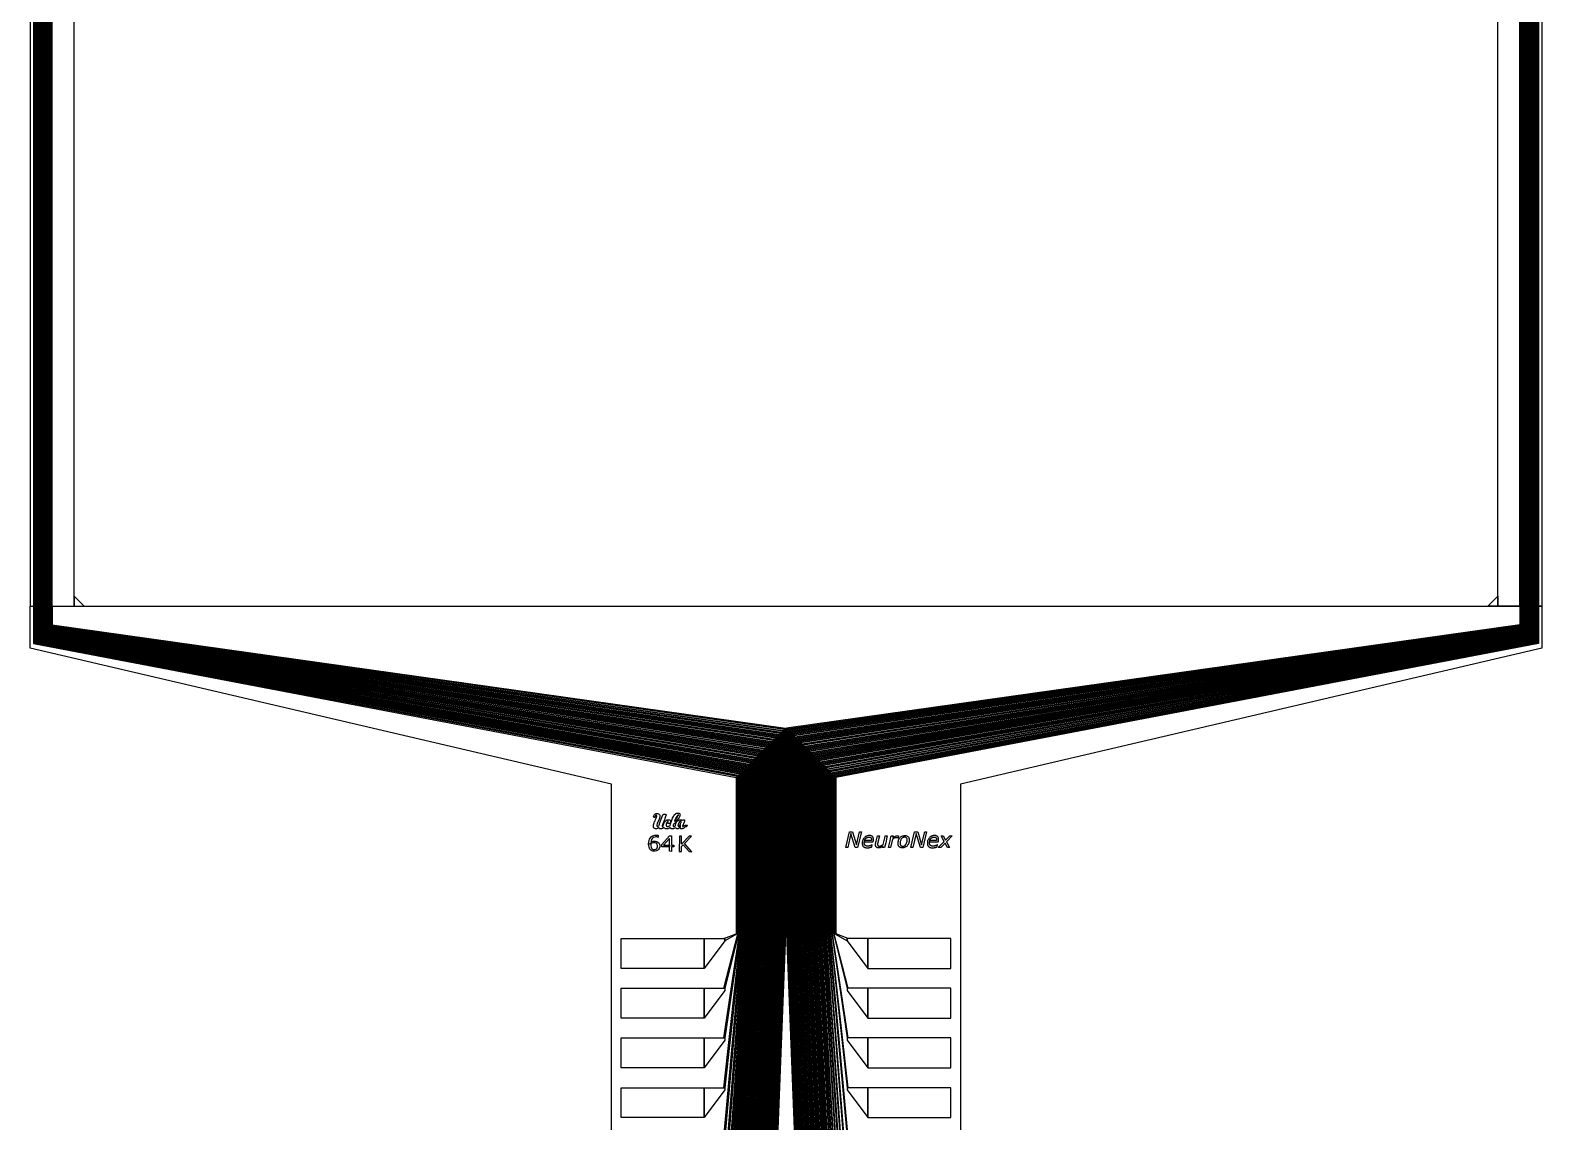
# Model space of a CAD drawing. Header units: inches. Extents: x 115980 to 170179, y 57000 to 74333.
# Drawn here: x 128946 to 132036, y 59856 to 62088 of the extents above; entities that cross this region are included whole.
import ezdxf

# ---------------------------------------------------------------- set-up
doc = ezdxf.new("R2010")
doc.units = ezdxf.units.IN
doc.header["$MEASUREMENT"] = 0
for name, color, linetype in [('metal', 221, 'Continuous'), ('nitride window', 40, 'Continuous'), ('profile', 140, 'Continuous')]:
    doc.layers.add(name, color=color, linetype=linetype)

msp = doc.modelspace()

# ---------------------------------------------------------------- linework, layer by layer
at = {"layer": 'metal'}
for points in [[(128953.7, 64550.5), (128953.1, 64550.5), (128953.1, 60910.7), (128953.7, 60910.7)], [(128954.9, 64550.5), (128954.3, 64550.5), (128954.3, 60910.7), (128954.9, 60910.7)], [(128956.1, 64550.5), (128955.5, 64550.5), (128955.5, 60910.7), (128956.1, 60910.7)], [(128957.3, 64550.5), (128956.7, 64550.5), (128956.7, 60910.7), (128957.3, 60910.7)], [(128958.5, 64550.5), (128957.9, 64550.5), (128957.9, 60910.7), (128958.5, 60910.7)], [(128959.7, 64550.5), (128959.1, 64550.5), (128959.1, 60910.7), (128959.7, 60910.7)], [(128960.9, 64550.5), (128960.3, 64550.5), (128960.3, 60910.7), (128960.9, 60910.7)], [(128962.1, 64550.5), (128961.5, 64550.5), (128961.5, 60910.7), (128962.1, 60910.7)], [(128963.3, 64550.5), (128962.7, 64550.5), (128962.7, 60910.7), (128963.3, 60910.7)], [(128964.5, 64550.5), (128963.9, 64550.5), (128963.9, 60910.7), (128964.5, 60910.7)], [(128965.7, 64550.5), (128965.1, 64550.5), (128965.1, 60910.7), (128965.7, 60910.7)], [(128966.9, 64550.5), (128966.3, 64550.5), (128966.3, 60910.7), (128966.9, 60910.7)], [(128968.1, 64550.5), (128967.5, 64550.5), (128967.5, 60910.7), (128968.1, 60910.7)], [(128969.3, 64550.5), (128968.7, 64550.5), (128968.7, 60910.7), (128969.3, 60910.7)], [(128970.5, 64550.5), (128969.9, 64550.5), (128969.9, 60910.7), (128970.5, 60910.7)], [(128971.7, 64550.5), (128971.1, 64550.5), (128971.1, 60910.7), (128971.7, 60910.7)], [(128972.9, 64550.5), (128972.3, 64550.5), (128972.3, 60910.7), (128972.9, 60910.7)], [(128974.1, 64550.5), (128973.5, 64550.5), (128973.5, 60910.7), (128974.1, 60910.7)], [(128975.3, 64550.5), (128974.7, 64550.5), (128974.7, 60910.7), (128975.3, 60910.7)], [(128976.5, 64550.5), (128975.9, 64550.5), (128975.9, 60910.7), (128976.5, 60910.7)], [(128977.7, 64550.5), (128977.1, 64550.5), (128977.1, 60910.7), (128977.7, 60910.7)], [(128978.9, 64550.5), (128978.3, 64550.5), (128978.3, 60910.7), (128978.9, 60910.7)], [(128980.1, 64550.5), (128979.5, 64550.5), (128979.5, 60910.7), (128980.1, 60910.7)], [(128981.3, 64550.5), (128980.7, 64550.5), (128980.7, 60910.7), (128981.3, 60910.7)], [(128982.5, 64550.5), (128981.9, 64550.5), (128981.9, 60910.7), (128982.5, 60910.7)], [(128983.7, 64550.5), (128983.1, 64550.5), (128983.1, 60910.7), (128983.7, 60910.7)], [(128984.9, 64550.5), (128984.3, 64550.5), (128984.3, 60910.7), (128984.9, 60910.7)], [(128986.1, 64550.5), (128985.5, 64550.5), (128985.5, 60910.7), (128986.1, 60910.7)], [(128987.3, 64550.5), (128986.7, 64550.5), (128986.7, 60910.7), (128987.3, 60910.7)], [(128988.5, 64550.5), (128987.9, 64550.5), (128987.9, 60910.7), (128988.5, 60910.7)], [(128989.7, 64550.5), (128989.1, 64550.5), (128989.1, 60910.7), (128989.7, 60910.7)], [(128990.9, 64550.5), (128990.3, 64550.5), (128990.3, 60910.7), (128990.9, 60910.7)], [(131991.5, 64550.5), (131992.1, 64550.5), (131992.1, 60910.7), (131991.5, 60910.7)], [(131992.7, 64550.5), (131993.3, 64550.5), (131993.3, 60910.7), (131992.7, 60910.7)], [(131993.9, 64550.5), (131994.5, 64550.5), (131994.5, 60910.7), (131993.9, 60910.7)], [(131995.1, 64550.5), (131995.7, 64550.5), (131995.7, 60910.7), (131995.1, 60910.7)], [(131996.3, 64550.5), (131996.9, 64550.5), (131996.9, 60910.7), (131996.3, 60910.7)], [(131997.5, 64550.5), (131998.1, 64550.5), (131998.1, 60910.7), (131997.5, 60910.7)], [(131998.7, 64550.5), (131999.3, 64550.5), (131999.3, 60910.7), (131998.7, 60910.7)], [(131999.9, 64550.5), (132000.5, 64550.5), (132000.5, 60910.7), (131999.9, 60910.7)], [(132001.1, 64550.5), (132001.7, 64550.5), (132001.7, 60910.7), (132001.1, 60910.7)], [(132002.3, 64550.5), (132002.9, 64550.5), (132002.9, 60910.7), (132002.3, 60910.7)], [(132003.5, 64550.5), (132004.1, 64550.5), (132004.1, 60910.7), (132003.5, 60910.7)], [(132004.7, 64550.5), (132005.3, 64550.5), (132005.3, 60910.7), (132004.7, 60910.7)], [(132005.9, 64550.5), (132006.5, 64550.5), (132006.5, 60910.7), (132005.9, 60910.7)], [(132007.1, 64550.5), (132007.7, 64550.5), (132007.7, 60910.7), (132007.1, 60910.7)], [(132008.3, 64550.5), (132008.9, 64550.5), (132008.9, 60910.7), (132008.3, 60910.7)], [(132009.5, 64550.5), (132010.1, 64550.5), (132010.1, 60910.7), (132009.5, 60910.7)], [(132010.7, 64550.5), (132011.3, 64550.5), (132011.3, 60910.7), (132010.7, 60910.7)], [(132011.9, 64550.5), (132012.5, 64550.5), (132012.5, 60910.7), (132011.9, 60910.7)], [(132013.1, 64550.5), (132013.7, 64550.5), (132013.7, 60910.7), (132013.1, 60910.7)], [(132014.3, 64550.5), (132014.9, 64550.5), (132014.9, 60910.7), (132014.3, 60910.7)], [(132015.5, 64550.5), (132016.1, 64550.5), (132016.1, 60910.7), (132015.5, 60910.7)], [(132016.7, 64550.5), (132017.3, 64550.5), (132017.3, 60910.7), (132016.7, 60910.7)], [(132017.9, 64550.5), (132018.5, 64550.5), (132018.5, 60910.7), (132017.9, 60910.7)], [(132019.1, 64550.5), (132019.7, 64550.5), (132019.7, 60910.7), (132019.1, 60910.7)], [(132020.3, 64550.5), (132020.9, 64550.5), (132020.9, 60910.7), (132020.3, 60910.7)], [(132021.5, 64550.5), (132022.1, 64550.5), (132022.1, 60910.7), (132021.5, 60910.7)], [(132022.7, 64550.5), (132023.3, 64550.5), (132023.3, 60910.7), (132022.7, 60910.7)], [(132023.9, 64550.5), (132024.5, 64550.5), (132024.5, 60910.7), (132023.9, 60910.7)], [(132025.1, 64550.5), (132025.7, 64550.5), (132025.7, 60910.7), (132025.1, 60910.7)], [(132026.3, 64550.5), (132026.9, 64550.5), (132026.9, 60910.7), (132026.3, 60910.7)], [(132027.5, 64550.5), (132028.1, 64550.5), (132028.1, 60910.7), (132027.5, 60910.7)], [(132028.7, 64550.5), (132029.3, 64550.5), (132029.3, 60910.7), (132028.7, 60910.7)], [(130389.6, 60240.4), (130391.2, 60240.4), (130391.2, 60562), (128953.7, 60835.1), (128953.7, 60910.7), (128953.1, 60910.7), (128953.1, 60834.5), (130389.6, 60560.4)], [(130394.4, 60240.4), (130392.8, 60240.4), (130392.8, 60563.6), (128954.3, 60835.7), (128954.3, 60910.7), (128954.9, 60910.7), (128954.9, 60836.3), (130394.4, 60565.2), (130394.4, 60240.4)], [(128955.5, 60910.7), (128956.1, 60910.7), (128956.1, 60837.5), (130397.6, 60568.4), (130397.6, 60240.4), (130396, 60240.4), (130396, 60566.8), (128955.5, 60836.9), (128955.5, 60910.7)], [(130400.8, 60240.4), (130399.2, 60240.4), (130399.2, 60570), (128956.7, 60838.1), (128956.7, 60910.7), (128957.3, 60910.7), (128957.3, 60838.7), (130400.8, 60571.6), (130400.8, 60240.4)], [(130402.4, 60240.4), (130404, 60240.4), (130404, 60574.8), (128958.5, 60839.9), (128958.5, 60910.7), (128957.9, 60910.7), (128957.9, 60839.3), (130402.4, 60573.2)], [(130405.6, 60240.4), (130407.2, 60240.4), (130407.2, 60578), (128959.7, 60841.1), (128959.7, 60910.7), (128959.1, 60910.7), (128959.1, 60840.5), (130405.6, 60576.4)], [(130408.8, 60240.4), (130410.4, 60240.4), (130410.4, 60581.2), (128960.9, 60842.3), (128960.9, 60910.7), (128960.3, 60910.7), (128960.3, 60841.7), (130408.8, 60579.6)], [(128961.5, 60910.7), (128962.1, 60910.7), (128962.1, 60843.5), (130413.6, 60584.4), (130413.6, 60240.4), (130412, 60240.4), (130412, 60582.8), (128961.5, 60842.9), (128961.5, 60910.7)], [(128962.7, 60910.7), (128963.3, 60910.7), (128963.3, 60844.7), (130416.8, 60587.6), (130416.8, 60240.4), (130415.2, 60240.4), (130415.2, 60586), (128962.7, 60844.1), (128962.7, 60910.7)], [(128963.9, 60910.7), (128964.5, 60910.7), (128964.5, 60845.9), (130420, 60590.8), (130420, 60240.4), (130418.4, 60240.4), (130418.4, 60589.2), (128963.9, 60845.3), (128963.9, 60910.7)], [(128965.1, 60910.7), (128965.7, 60910.7), (128965.7, 60847.1), (130423.2, 60594), (130423.2, 60240.4), (130421.6, 60240.4), (130421.6, 60592.4), (128965.1, 60846.5), (128965.1, 60910.7)], [(128966.3, 60910.7), (128966.9, 60910.7), (128966.9, 60848.3), (130426.4, 60597.2), (130426.4, 60240.4), (130424.8, 60240.4), (130424.8, 60595.6), (128966.3, 60847.7), (128966.3, 60910.7)], [(130429.6, 60240.4), (130428, 60240.4), (130428, 60598.8), (128967.5, 60848.9), (128967.5, 60910.7), (128968.1, 60910.7), (128968.1, 60849.5), (130429.6, 60600.4), (130429.6, 60240.4)], [(130431.2, 60240.4), (130432.8, 60240.4), (130432.8, 60603.6), (128969.3, 60850.7), (128969.3, 60910.7), (128968.7, 60910.7), (128968.7, 60850.1), (130431.2, 60602)], [(130434.4, 60240.4), (130436, 60240.4), (130436, 60606.8), (128970.5, 60851.9), (128970.5, 60910.7), (128969.9, 60910.7), (128969.9, 60851.3), (130434.4, 60605.2)], [(128971.1, 60910.7), (128971.7, 60910.7), (128971.7, 60853.1), (130439.2, 60610), (130439.2, 60240.4), (130437.6, 60240.4), (130437.6, 60608.4), (128971.1, 60852.5), (128971.1, 60910.7)], [(128972.3, 60910.7), (128972.9, 60910.7), (128972.9, 60854.3), (130442.4, 60613.2), (130442.4, 60240.4), (130440.8, 60240.4), (130440.8, 60611.6), (128972.3, 60853.7), (128972.3, 60910.7)], [(128973.5, 60910.7), (128974.1, 60910.7), (128974.1, 60855.5), (130445.6, 60616.4), (130445.6, 60240.4), (130444, 60240.4), (130444, 60614.8), (128973.5, 60854.9), (128973.5, 60910.7)], [(128974.7, 60910.7), (128975.3, 60910.7), (128975.3, 60856.7), (130448.8, 60619.6), (130448.8, 60240.4), (130447.2, 60240.4), (130447.2, 60618), (128974.7, 60856.1), (128974.7, 60910.7)], [(128975.9, 60910.7), (128976.5, 60910.7), (128976.5, 60857.9), (130452, 60622.8), (130452, 60240.4), (130450.4, 60240.4), (130450.4, 60621.2), (128975.9, 60857.3), (128975.9, 60910.7)], [(130455.2, 60240.4), (130453.6, 60240.4), (130453.6, 60624.4), (128977.1, 60858.5), (128977.1, 60910.7), (128977.7, 60910.7), (128977.7, 60859.1), (130455.2, 60626), (130455.2, 60240.4)], [(130456.8, 60240.4), (130458.4, 60240.4), (130458.4, 60629.2), (128978.9, 60860.3), (128978.9, 60910.7), (128978.3, 60910.7), (128978.3, 60859.7), (130456.8, 60627.6)], [(130460, 60240.4), (130461.6, 60240.4), (130461.6, 60632.4), (128980.1, 60861.5), (128980.1, 60910.7), (128979.5, 60910.7), (128979.5, 60860.9), (130460, 60630.8)], [(130463.2, 60240.4), (130464.8, 60240.4), (130464.8, 60635.6), (128981.3, 60862.7), (128981.3, 60910.7), (128980.7, 60910.7), (128980.7, 60862.1), (130463.2, 60634)], [(128981.9, 60910.7), (128982.5, 60910.7), (128982.5, 60863.9), (130468, 60638.8), (130468, 60240.4), (130466.4, 60240.4), (130466.4, 60637.2), (128981.9, 60863.3), (128981.9, 60910.7)], [(128983.1, 60910.7), (128983.7, 60910.7), (128983.7, 60865.1), (130471.2, 60642), (130471.2, 60240.4), (130469.6, 60240.4), (130469.6, 60640.4), (128983.1, 60864.5), (128983.1, 60910.7)], [(128984.3, 60910.7), (128984.9, 60910.7), (128984.9, 60866.3), (130474.4, 60645.2), (130474.4, 60240.4), (130472.8, 60240.4), (130472.8, 60643.6), (128984.3, 60865.7), (128984.3, 60910.7)], [(128985.5, 60910.7), (128986.1, 60910.7), (128986.1, 60867.5), (130477.6, 60648.4), (130477.6, 60240.4), (130476, 60240.4), (130476, 60646.8), (128985.5, 60866.9), (128985.5, 60910.7)], [(128986.7, 60910.7), (128987.3, 60910.7), (128987.3, 60868.7), (130480.8, 60651.6), (130480.8, 60240.4), (130479.2, 60240.4), (130479.2, 60650), (128986.7, 60868.1), (128986.7, 60910.7)], [(130482.4, 60240.4), (130484, 60240.4), (130484, 60654.8), (128988.5, 60869.9), (128988.5, 60910.7), (128987.9, 60910.7), (128987.9, 60869.3), (130482.4, 60653.2)], [(130485.6, 60240.4), (130487.2, 60240.4), (130487.2, 60658), (128989.7, 60871.1), (128989.7, 60910.7), (128989.1, 60910.7), (128989.1, 60870.5), (130485.6, 60656.4)], [(128990.3, 60910.7), (128990.9, 60910.7), (128990.9, 60872.3), (130490.4, 60661.2), (130490.4, 60240.4), (130488.8, 60240.4), (130488.8, 60659.6), (128990.3, 60871.7), (128990.3, 60910.7)], [(131992.1, 60910.7), (131991.5, 60910.7), (131991.5, 60872.3), (130492, 60661.2), (130492, 60240.4), (130493.6, 60240.4), (130493.6, 60659.6), (131992.1, 60871.7), (131992.1, 60910.7)], [(130496.8, 60240.4), (130495.2, 60240.4), (130495.2, 60658), (131992.7, 60871.1), (131992.7, 60910.7), (131993.3, 60910.7), (131993.3, 60870.5), (130496.8, 60656.4)], [(130500, 60240.4), (130498.4, 60240.4), (130498.4, 60654.8), (131993.9, 60869.9), (131993.9, 60910.7), (131994.5, 60910.7), (131994.5, 60869.3), (130500, 60653.2)], [(131995.7, 60910.7), (131995.1, 60910.7), (131995.1, 60868.7), (130501.6, 60651.6), (130501.6, 60240.4), (130503.2, 60240.4), (130503.2, 60650), (131995.7, 60868.1), (131995.7, 60910.7)], [(131996.9, 60910.7), (131996.3, 60910.7), (131996.3, 60867.5), (130504.8, 60648.4), (130504.8, 60240.4), (130506.4, 60240.4), (130506.4, 60646.8), (131996.9, 60866.9), (131996.9, 60910.7)], [(131998.1, 60910.7), (131997.5, 60910.7), (131997.5, 60866.3), (130508, 60645.2), (130508, 60240.4), (130509.6, 60240.4), (130509.6, 60643.6), (131998.1, 60865.7), (131998.1, 60910.7)], [(131999.3, 60910.7), (131998.7, 60910.7), (131998.7, 60865.1), (130511.2, 60642), (130511.2, 60240.4), (130512.8, 60240.4), (130512.8, 60640.4), (131999.3, 60864.5), (131999.3, 60910.7)], [(132000.5, 60910.7), (131999.9, 60910.7), (131999.9, 60863.9), (130514.4, 60638.8), (130514.4, 60240.4), (130516, 60240.4), (130516, 60637.2), (132000.5, 60863.3), (132000.5, 60910.7)], [(130519.2, 60240.4), (130517.6, 60240.4), (130517.6, 60635.6), (132001.1, 60862.7), (132001.1, 60910.7), (132001.7, 60910.7), (132001.7, 60862.1), (130519.2, 60634)], [(130522.4, 60240.4), (130520.8, 60240.4), (130520.8, 60632.4), (132002.3, 60861.5), (132002.3, 60910.7), (132002.9, 60910.7), (132002.9, 60860.9), (130522.4, 60630.8)], [(130525.6, 60240.4), (130524, 60240.4), (130524, 60629.2), (132003.5, 60860.3), (132003.5, 60910.7), (132004.1, 60910.7), (132004.1, 60859.7), (130525.6, 60627.6)], [(130527.2, 60240.4), (130528.8, 60240.4), (130528.8, 60624.4), (132005.3, 60858.5), (132005.3, 60910.7), (132004.7, 60910.7), (132004.7, 60859.1), (130527.2, 60626), (130527.2, 60240.4)], [(132006.5, 60910.7), (132005.9, 60910.7), (132005.9, 60857.9), (130530.4, 60622.8), (130530.4, 60240.4), (130532, 60240.4), (130532, 60621.2), (132006.5, 60857.3), (132006.5, 60910.7)], [(132007.7, 60910.7), (132007.1, 60910.7), (132007.1, 60856.7), (130533.6, 60619.6), (130533.6, 60240.4), (130535.2, 60240.4), (130535.2, 60618), (132007.7, 60856.1), (132007.7, 60910.7)], [(132008.9, 60910.7), (132008.3, 60910.7), (132008.3, 60855.5), (130536.8, 60616.4), (130536.8, 60240.4), (130538.4, 60240.4), (130538.4, 60614.8), (132008.9, 60854.9), (132008.9, 60910.7)], [(132010.1, 60910.7), (132009.5, 60910.7), (132009.5, 60854.3), (130540, 60613.2), (130540, 60240.4), (130541.6, 60240.4), (130541.6, 60611.6), (132010.1, 60853.7), (132010.1, 60910.7)], [(132011.3, 60910.7), (132010.7, 60910.7), (132010.7, 60853.1), (130543.2, 60610), (130543.2, 60240.4), (130544.8, 60240.4), (130544.8, 60608.4), (132011.3, 60852.5), (132011.3, 60910.7)], [(130548, 60240.4), (130546.4, 60240.4), (130546.4, 60606.8), (132011.9, 60851.9), (132011.9, 60910.7), (132012.5, 60910.7), (132012.5, 60851.3), (130548, 60605.2)], [(130551.2, 60240.4), (130549.6, 60240.4), (130549.6, 60603.6), (132013.1, 60850.7), (132013.1, 60910.7), (132013.7, 60910.7), (132013.7, 60850.1), (130551.2, 60602)], [(130552.8, 60240.4), (130554.4, 60240.4), (130554.4, 60598.8), (132014.9, 60848.9), (132014.9, 60910.7), (132014.3, 60910.7), (132014.3, 60849.5), (130552.8, 60600.4), (130552.8, 60240.4)], [(132016.1, 60910.7), (132015.5, 60910.7), (132015.5, 60848.3), (130556, 60597.2), (130556, 60240.4), (130557.6, 60240.4), (130557.6, 60595.6), (132016.1, 60847.7), (132016.1, 60910.7)], [(132017.3, 60910.7), (132016.7, 60910.7), (132016.7, 60847.1), (130559.2, 60594), (130559.2, 60240.4), (130560.8, 60240.4), (130560.8, 60592.4), (132017.3, 60846.5), (132017.3, 60910.7)], [(132018.5, 60910.7), (132017.9, 60910.7), (132017.9, 60845.9), (130562.4, 60590.8), (130562.4, 60240.4), (130564, 60240.4), (130564, 60589.2), (132018.5, 60845.3), (132018.5, 60910.7)], [(132019.7, 60910.7), (132019.1, 60910.7), (132019.1, 60844.7), (130565.6, 60587.6), (130565.6, 60240.4), (130567.2, 60240.4), (130567.2, 60586), (132019.7, 60844.1), (132019.7, 60910.7)], [(132020.9, 60910.7), (132020.3, 60910.7), (132020.3, 60843.5), (130568.8, 60584.4), (130568.8, 60240.4), (130570.4, 60240.4), (130570.4, 60582.8), (132020.9, 60842.9), (132020.9, 60910.7)], [(130573.6, 60240.4), (130572, 60240.4), (130572, 60581.2), (132021.5, 60842.3), (132021.5, 60910.7), (132022.1, 60910.7), (132022.1, 60841.7), (130573.6, 60579.6)], [(130576.8, 60240.4), (130575.2, 60240.4), (130575.2, 60578), (132022.7, 60841.1), (132022.7, 60910.7), (132023.3, 60910.7), (132023.3, 60840.5), (130576.8, 60576.4)], [(130580, 60240.4), (130578.4, 60240.4), (130578.4, 60574.8), (132023.9, 60839.9), (132023.9, 60910.7), (132024.5, 60910.7), (132024.5, 60839.3), (130580, 60573.2)], [(130581.6, 60240.4), (130583.2, 60240.4), (130583.2, 60570), (132025.7, 60838.1), (132025.7, 60910.7), (132025.1, 60910.7), (132025.1, 60838.7), (130581.6, 60571.6), (130581.6, 60240.4)], [(132026.9, 60910.7), (132026.3, 60910.7), (132026.3, 60837.5), (130584.8, 60568.4), (130584.8, 60240.4), (130586.4, 60240.4), (130586.4, 60566.8), (132026.9, 60836.9), (132026.9, 60910.7)], [(130588, 60240.4), (130589.6, 60240.4), (130589.6, 60563.6), (132028.1, 60835.7), (132028.1, 60910.7), (132027.5, 60910.7), (132027.5, 60836.3), (130588, 60565.2), (130588, 60240.4)], [(130592.8, 60240.4), (130591.2, 60240.4), (130591.2, 60562), (132028.7, 60835.1), (132028.7, 60910.7), (132029.3, 60910.7), (132029.3, 60834.5), (130592.8, 60560.4)], [(130221.8, 60478.3), (130221, 60478.7), (130220.5, 60479.8), (130220.7, 60481.8), (130222.6, 60484.8), (130224.1, 60485.7), (130225.9, 60486.4), (130227.4, 60486.6), (130228.5, 60486.5), (130229.5, 60486.4), (130230.7, 60485.8), (130231.7, 60485.2), (130232.4, 60484.4), (130233.1, 60483), (130233.5, 60481.7), (130233.6, 60480.5), (130233.4, 60478.9), (130232.6, 60477.1), (130231.8, 60474.9), (130228.1, 60465.9), (130227.2, 60463.1), (130227.1, 60461.8), (130227.3, 60460.6), (130228.2, 60460), (130229.1, 60459.9), (130229.8, 60460.3), (130230.7, 60461.2), (130231.2, 60462), (130231.7, 60463), (130232.4, 60464.6), (130232.9, 60466), (130239.4, 60483.6), (130240, 60484.2), (130240.7, 60484.7), (130241.5, 60484.9), (130243.2, 60485), (130244.4, 60484.9), (130245, 60484.8), (130246.2, 60484.4), (130246.3, 60483.8), (130246, 60482.9), (130244.9, 60480.1), (130243.7, 60476.5), (130243.3, 60475.2), (130242.7, 60473.6), (130241.6, 60470.7), (130239.5, 60465.2), (130238.7, 60463.4), (130238, 60461.8), (130237.8, 60460.9), (130238.2, 60460), (130238.9, 60460.1), (130240.1, 60461.2), (130240.4, 60462), (130240.8, 60463.8), (130241.2, 60465.2), (130241.4, 60466.1), (130242.1, 60467.5), (130242.9, 60469), (130244, 60470.5), (130245, 60471.5), (130246.9, 60472.8), (130248.1, 60473.4), (130249.5, 60473.8), (130250.6, 60473.8), (130251.6, 60473.8), (130252.4, 60473.7), (130253.4, 60473.3), (130254.3, 60472.6), (130254.9, 60471.6), (130255.2, 60470.4), (130255.4, 60469.6), (130255.2, 60468.4), (130254.4, 60467.2), (130253.7, 60466.5), (130252.9, 60466.1), (130251.7, 60466), (130250.7, 60466.1), (130250.1, 60466.2), (130249.7, 60466.6), (130249.4, 60467.3), (130249.1, 60468.1), (130249.4, 60469), (130249.8, 60469.4), (130250.3, 60469.8), (130250.4, 60470.2), (130249.9, 60470.3), (130249.3, 60470), (130248.7, 60469.5), (130248.1, 60468.7), (130247.6, 60468), (130247, 60466.9), (130246.6, 60466), (130246.2, 60465.1), (130246, 60464.1), (130246.1, 60463.3), (130246.1, 60462.6), (130246.2, 60461.9), (130246.3, 60461.5), (130246.6, 60461.1), (130247, 60460.6), (130247.4, 60460.3), (130248.1, 60460.1), (130248.8, 60460), (130249.5, 60460), (130251.3, 60460.4), (130252.2, 60460.7), (130253.5, 60461.4), (130254.3, 60461.8), (130254.5, 60462.3), (130255.4, 60465.5), (130257.3, 60471), (130259.4, 60476.7), (130261.2, 60480.1), (130262.2, 60481.7), (130264.1, 60484.5), (130265, 60485.5), (130266.3, 60486.5), (130267.6, 60487.1), (130268.9, 60487.4), (130269.8, 60487.5), (130270.8, 60487.5), (130271.8, 60487.4), (130272.7, 60487.1), (130273.4, 60486.7), (130274.1, 60486.2), (130274.5, 60485.3), (130274.7, 60483.7), (130274.5, 60482.4), (130274, 60481.1), (130273.4, 60479.6), (130272.5, 60478.1), (130271, 60475.4), (130269.7, 60473.6), (130268.4, 60471.9), (130264.4, 60471.8), (130266, 60473.7), (130268, 60476.8), (130269.7, 60479.9), (130270.9, 60482.2), (130271.3, 60483), (130271.3, 60483.5), (130271.2, 60484.1), (130271, 60484.1), (130270.5, 60483.8), (130269.9, 60483.3), (130269.4, 60482.6), (130268.6, 60481.5), (130268.1, 60480.7), (130267.4, 60479.7), (130266.8, 60478.6), (130266.2, 60477.6), (130265.8, 60476.8), (130265.3, 60475.7), (130264.6, 60474.3), (130264.2, 60473.3), (130263.8, 60472.1), (130263.5, 60471.3), (130263.4, 60470.8), (130264.4, 60471.8), (130268.4, 60471.8), (130267.9, 60471.3), (130267.3, 60470.5), (130266.2, 60469.2), (130265.3, 60468.4), (130264, 60467), (130263.1, 60466), (130262.2, 60465.1), (130261.1, 60464.1), (130260.9, 60463.5), (130260.7, 60462.8), (130260.5, 60462.2), (130260.4, 60461.3), (130260.5, 60460.5), (130260.7, 60460), (130261.5, 60459.9), (130262.7, 60460.2), (130263.8, 60460.6), (130264.5, 60461.1), (130265, 60461.5), (130265.2, 60461.8), (130265.2, 60462.2), (130265.2, 60463), (130265.4, 60463.8), (130265.7, 60465.1), (130266.2, 60466.5), (130266.6, 60467.4), (130267.2, 60468.7), (130268, 60469.9), (130268.9, 60470.9), (130269.8, 60471.7), (130270.8, 60472.4), (130272.3, 60473.2), (130273.4, 60473.6), (130274.4, 60473.8), (130275.4, 60473.9), (130276.1, 60473.9), (130276.8, 60473.8), (130277.7, 60473.4), (130278.4, 60472.9), (130278.8, 60472.4), (130279, 60472.1), (130279.3, 60472.3), (130279.7, 60472.8), (130280.3, 60473.2), (130280.8, 60473.5), (130281.4, 60473.7), (130281.9, 60473.8), (130282.5, 60473.8), (130283, 60473.7), (130283.5, 60473.4), (130283.7, 60472.9), (130283.8, 60472.1), (130283.7, 60471.3), (130283.4, 60470.4), (130282.8, 60468.9), (130280.2, 60462.3), (130279.8, 60461.3), (130279.7, 60460.4), (130279.9, 60459.9), (130280.3, 60459.7), (130280.9, 60459.8), (130282, 60460.7), (130283.3, 60461.7), (130284.5, 60462.3), (130285.8, 60462.7), (130286.8, 60462.7), (130287.7, 60462.7), (130289, 60462.4), (130289.8, 60462), (130286.9, 60459.1), (130286.6, 60459.3), (130286.4, 60459.3), (130286.1, 60459.3), (130285.8, 60459.2), (130285.4, 60459.1), (130285, 60458.9), (130284.4, 60458.4), (130283.2, 60457.5), (130282.1, 60456.7), (130281.1, 60456.2), (130280.1, 60455.7), (130279, 60455.3), (130278.1, 60455.3), (130276.6, 60455.2), (130275.9, 60455.4), (130275.3, 60455.9), (130275, 60456.5), (130274.9, 60457.2), (130274.8, 60458), (130275, 60463.9), (130275.8, 60465.8), (130276.4, 60467.3), (130276.9, 60468.4), (130277, 60469.3), (130276.9, 60470), (130276.6, 60470.4), (130276.1, 60470.5), (130275.1, 60470.5), (130274.4, 60470.1), (130273.4, 60469.2), (130272.1, 60467.7), (130271.4, 60466.3), (130270.8, 60464.6), (130270.5, 60463.3), (130270.4, 60462), (130270.5, 60461.3), (130270.8, 60460.5), (130271.3, 60460), (130271.8, 60459.8), (130272.6, 60460.1), (130273.2, 60460.7), (130273.8, 60461.7), (130274.3, 60462.6), (130274.8, 60463.6), (130274.9, 60463.7), (130274.7, 60457.6), (130273.8, 60456.9), (130272.7, 60456.2), (130271.7, 60455.6), (130270.5, 60455.2), (130269.5, 60455.2), (130268, 60455.3), (130267.3, 60455.7), (130266.4, 60456.4), (130266, 60457.1), (130265.8, 60457.9), (130265.2, 60457.5), (130263.7, 60456.6), (130262.4, 60456), (130261, 60455.5), (130259.6, 60455.2), (130258.6, 60455.1), (130257.4, 60455.2), (130256.4, 60455.6), (130255.7, 60456.1), (130255.3, 60456.7), (130254.9, 60457.2), (130254.6, 60457.9), (130253.6, 60457.2), (130252.5, 60456.5), (130251.5, 60456.1), (130250.5, 60455.7), (130249.6, 60455.4), (130248.3, 60455.2), (130247.3, 60455.1), (130246.3, 60455.1), (130245.1, 60455.3), (130244.1, 60455.6), (130243, 60456.2), (130242.1, 60457), (130241.2, 60457.9), (130240.4, 60457.3), (130239.6, 60456.7), (130238.7, 60456.2), (130237.7, 60455.7), (130236.7, 60455.4), (130235.7, 60455.2), (130234.6, 60455.2), (130233.6, 60455.4), (130232.9, 60455.7), (130232.1, 60456.5), (130231.4, 60457.8), (130230.6, 60457.2), (130229.7, 60456.6), (130228.7, 60456), (130227.7, 60455.6), (130226.7, 60455.2), (130225.4, 60455.1), (130224.2, 60455.1), (130223.1, 60455.6), (130222.4, 60456), (130221.6, 60456.7), (130221, 60457.5), (130220.6, 60458.2), (130220.1, 60459.5), (130220.1, 60460.7), (130220.2, 60462.2), (130220.4, 60463.4), (130221.1, 60465.4), (130221.8, 60467.6), (130222.7, 60470), (130223.5, 60471.7), (130224.6, 60474.2), (130225.9, 60477.3), (130226.7, 60479.3), (130227.3, 60481.1), (130227.4, 60482.1), (130227.1, 60482.5), (130226.7, 60482.8), (130226, 60482.9), (130225.4, 60482.9), (130224.6, 60482.5), (130224.2, 60481.7), (130223.8, 60480.6), (130223.5, 60479.6), (130223.1, 60478.7), (130222.6, 60478.3), (130222.2, 60478.3)], [(130229.9, 60441.9), (130230, 60437.7), (130227.4, 60438.6), (130225.2, 60438.8), (130222.9, 60438.4), (130219.7, 60437.2), (130218, 60435.9), (130216.6, 60433.5), (130215.5, 60430.8), (130215.1, 60427.9), (130216.8, 60428.8), (130219.1, 60429.7), (130222, 60430.3), (130224.3, 60430.3), (130227.1, 60429.6), (130229.5, 60428.1), (130231.4, 60426.4), (130232.7, 60424.1), (130233.1, 60421.7), (130233.1, 60418.6), (130232.2, 60415.3), (130230.7, 60413), (130229.1, 60411.5), (130226.6, 60409.9), (130223.8, 60409.2), (130221.5, 60409.2), (130218.8, 60409.4), (130214.9, 60411.4), (130212.7, 60413.9), (130211.2, 60417.5), (130210.5, 60420.5), (130210.4, 60423.6), (130214.8, 60424.9), (130215, 60420.6), (130215.7, 60417.5), (130217, 60414.6), (130219.9, 60413.1), (130222.4, 60413), (130225.4, 60413.6), (130227.4, 60415.1), (130228.6, 60418.2), (130228.5, 60421.3), (130227.9, 60423.6), (130226.4, 60425.7), (130223.7, 60426.6), (130220.3, 60426.6), (130216.8, 60425.8), (130215.6, 60425.4), (130214.8, 60425), (130210.4, 60423.7), (130210.3, 60424), (130210.3, 60424.2), (130210.5, 60427.6), (130211.2, 60431.3), (130212.1, 60434), (130213.4, 60436.4), (130215.3, 60438.8), (130218.1, 60440.6), (130220.8, 60441.9), (130223.1, 60442.3), (130224.9, 60442.5), (130226.4, 60442.5), (130228.1, 60442.4), (130229.2, 60442.2)], [(130253.3, 60441.1), (130257.2, 60441.1), (130257.2, 60421.5), (130261.9, 60421.5), (130261.8, 60418.1), (130257.1, 60418.1), (130257, 60409.1), (130253, 60409.2), (130252.9, 60418), (130253, 60435.7), (130240.9, 60421.6), (130252.8, 60421.6), (130252.8, 60418.1), (130237.7, 60418.1), (130237.7, 60423)], [(130277.4, 60440.5), (130273.2, 60440.5), (130273.1, 60408.6), (130277.6, 60408.6), (130277.3, 60419.1), (130280.7, 60422.6), (130293.2, 60408.6), (130298.7, 60408.4), (130283.7, 60425.3), (130298.3, 60440.3), (130293.2, 60440.5), (130277.4, 60423.7)], [(130613.4, 60416.9), (130620.8, 60448.9), (130627.2, 60448.9), (130635.1, 60422.8), (130641.5, 60448.9), (130645.5, 60448.9), (130637.7, 60416.9), (130632.7, 60416.9), (130624, 60445.5), (130617.4, 60416.9)], [(130651.5, 60428.5), (130669.3, 60428.5), (130669.5, 60429.8), (130669.8, 60431.3), (130670, 60433.1), (130670, 60434.1), (130670, 60435.3), (130669.7, 60436.6), (130669.1, 60437.9), (130668.8, 60438.4), (130668.5, 60438.9), (130668, 60439.4), (130667.4, 60439.9), (130666.9, 60440.3), (130666.5, 60440.5), (130666, 60440.8), (130665, 60441.1), (130664.2, 60441.3), (130663.4, 60441.4), (130662.4, 60441.5), (130661.5, 60441.6), (130660.6, 60441.5), (130659.9, 60441.5), (130659.1, 60441.3), (130658.2, 60441.1), (130657.3, 60440.9), (130656.4, 60440.6), (130655.6, 60440.2), (130654.6, 60439.7), (130653.9, 60439.2), (130653, 60438.6), (130652.2, 60437.9), (130651.4, 60437.1), (130650.7, 60436.2), (130649.9, 60435.2), (130649.3, 60434.4), (130648.8, 60433.5), (130648.4, 60432.4), (130648, 60431.5), (130647.6, 60430.5), (130647.4, 60429.5), (130647.2, 60428.6), (130647.1, 60427.8), (130647, 60427.1), (130647, 60426.3), (130647, 60425.8), (130647, 60425.2), (130647, 60424.6), (130647.1, 60423.9), (130647.2, 60423.4), (130647.3, 60422.9), (130647.4, 60422.4), (130647.6, 60421.7), (130648, 60421), (130648.2, 60420.5), (130648.5, 60420.1), (130648.6, 60419.9), (130649.1, 60419.3), (130649.5, 60419), (130649.9, 60418.6), (130650.5, 60418.1), (130651.3, 60417.7), (130651.9, 60417.4), (130652.3, 60417.2), (130653.1, 60417), (130653.3, 60416.9), (130653.9, 60416.7), (130654.4, 60416.6), (130655.1, 60416.5), (130655.8, 60416.4), (130656.5, 60416.4), (130657, 60416.4), (130657.5, 60416.3), (130657.9, 60416.3), (130658.4, 60416.3), (130659, 60416.4), (130659.6, 60416.4), (130660.2, 60416.5), (130660.7, 60416.6), (130661.2, 60416.7), (130661.8, 60416.8), (130662.2, 60416.9), (130662.7, 60417), (130663.1, 60417.1), (130663.5, 60417.2), (130664, 60417.4), (130664.4, 60417.5), (130664.8, 60417.6), (130665.4, 60417.8), (130665.9, 60418), (130666.9, 60418.4), (130667.7, 60422.7), (130667.5, 60422.7), (130667, 60422.4), (130666.4, 60422.1), (130665.8, 60421.7), (130665.4, 60421.5), (130665, 60421.3), (130664.5, 60421.1), (130664.1, 60420.9), (130663.7, 60420.8), (130663.2, 60420.6), (130662.7, 60420.4), (130662.4, 60420.3), (130662, 60420.2), (130661.5, 60420.1), (130660.9, 60420), (130660.6, 60419.9), (130660.1, 60419.8), (130659.6, 60419.8), (130659.2, 60419.7), (130658.6, 60419.7), (130658.1, 60419.7), (130657.6, 60419.7), (130657.2, 60419.8), (130656.7, 60419.8), (130656.2, 60419.9), (130655.8, 60420), (130655.3, 60420.1), (130654.9, 60420.3), (130654.5, 60420.5), (130654.2, 60420.6), (130653.8, 60420.9), (130653.5, 60421.1), (130653.2, 60421.3), (130652.9, 60421.6), (130652.7, 60421.8), (130652.5, 60422.1), (130652.3, 60422.4), (130652, 60422.8), (130651.9, 60422.9), (130651.8, 60423.3), (130651.7, 60423.5), (130651.6, 60423.8), (130651.5, 60424.1), (130651.4, 60424.6), (130651.3, 60425.4), (130651.3, 60426.2), (130651.2, 60426.9), (130651.3, 60427.7), (130651.4, 60428.3), (130651.5, 60428.5), (130651.5, 60428.5), (130652.1, 60431.5), (130652.1, 60431.8), (130652.2, 60432.1), (130652.4, 60432.4), (130652.5, 60432.8), (130652.7, 60433.2), (130652.8, 60433.5), (130653, 60433.8), (130653.2, 60434.1), (130653.3, 60434.3), (130653.4, 60434.5), (130653.7, 60434.8), (130653.8, 60435), (130654.1, 60435.3), (130654.2, 60435.5), (130654.6, 60435.8), (130654.7, 60436), (130655, 60436.3), (130655.3, 60436.5), (130655.5, 60436.7), (130655.8, 60436.9), (130656, 60437), (130656.3, 60437.2), (130656.5, 60437.3), (130656.6, 60437.4), (130656.9, 60437.5), (130657.1, 60437.6), (130657.3, 60437.7), (130657.6, 60437.8), (130657.8, 60437.9), (130658, 60438), (130658.3, 60438.1), (130658.5, 60438.1), (130658.9, 60438.2), (130659.1, 60438.2), (130659.3, 60438.3), (130659.5, 60438.3), (130659.8, 60438.3), (130660, 60438.3), (130660.3, 60438.4), (130660.7, 60438.4), (130660.9, 60438.4), (130661.1, 60438.4), (130661.3, 60438.4), (130661.5, 60438.3), (130661.7, 60438.3), (130661.9, 60438.3), (130662.1, 60438.3), (130662.3, 60438.2), (130662.6, 60438.2), (130662.8, 60438.1), (130663.1, 60438.1), (130663.2, 60438), (130663.3, 60438), (130663.5, 60437.9), (130663.6, 60437.9), (130663.7, 60437.8), (130663.9, 60437.7), (130664, 60437.7), (130664.1, 60437.6), (130664.2, 60437.6), (130664.3, 60437.5), (130664.4, 60437.4), (130664.5, 60437.4), (130664.5, 60437.3), (130664.6, 60437.2), (130664.8, 60437.1), (130664.9, 60437), (130665, 60436.9), (130665.2, 60436.6), (130665.3, 60436.4), (130665.5, 60436.2), (130665.6, 60435.9), (130665.7, 60435.7), (130665.7, 60435.6), (130665.8, 60435.3), (130665.9, 60435.1), (130665.9, 60434.8), (130666, 60434.6), (130666, 60434.1), (130666, 60433.8), (130666, 60433.5), (130666, 60433.1), (130666, 60432.8), (130666, 60432.5), (130666, 60432.2), (130665.9, 60432), (130665.9, 60431.7), (130665.8, 60431.5), (130652.2, 60431.5), (130652.1, 60431.5)], [(130678.1, 60440.9), (130682.2, 60440.9), (130679.8, 60430.6), (130679, 60427.2), (130678.8, 60426.3), (130678.7, 60425.6), (130678.6, 60424.9), (130678.5, 60423.9), (130678.5, 60423), (130678.6, 60422.1), (130678.9, 60421.6), (130679.2, 60421), (130679.5, 60420.8), (130679.6, 60420.6), (130679.9, 60420.5), (130680, 60420.4), (130680.3, 60420.3), (130680.6, 60420.2), (130680.9, 60420.1), (130681.1, 60420), (130681.3, 60420), (130681.6, 60420), (130681.9, 60420), (130682.1, 60419.9), (130682.4, 60419.9), (130682.7, 60419.9), (130683, 60419.9), (130683.3, 60420), (130683.6, 60420), (130683.9, 60420.1), (130684.2, 60420.1), (130684.5, 60420.2), (130684.8, 60420.3), (130685.1, 60420.4), (130685.3, 60420.5), (130685.7, 60420.6), (130686.1, 60420.8), (130686.6, 60421), (130687, 60421.2), (130687.3, 60421.3), (130687.6, 60421.5), (130687.8, 60421.6), (130688, 60421.7), (130688.3, 60421.9), (130688.6, 60422.1), (130688.8, 60422.2), (130689.1, 60422.3), (130689.3, 60422.4), (130689.6, 60422.6), (130689.8, 60422.8), (130689.9, 60422.9), (130690, 60422.9), (130690.1, 60423), (130691.4, 60428.8), (130693.3, 60436.8), (130694.2, 60440.9), (130698.3, 60440.9), (130696.9, 60434.7), (130695.7, 60429.6), (130695.1, 60426.9), (130692.7, 60416.9), (130688.6, 60416.9), (130689.3, 60419.5), (130688.7, 60419.2), (130687.8, 60418.6), (130686.9, 60418.1), (130686.1, 60417.6), (130685.3, 60417.2), (130684.5, 60416.9), (130683.7, 60416.6), (130683, 60416.5), (130682.5, 60416.3), (130681.8, 60416.3), (130681, 60416.2), (130680.4, 60416.2), (130679.7, 60416.3), (130679.1, 60416.3), (130678.4, 60416.5), (130678, 60416.6), (130677.4, 60416.8), (130676.9, 60417.1), (130676.6, 60417.3), (130676.2, 60417.5), (130675.9, 60417.8), (130675.5, 60418.1), (130675.1, 60418.6), (130674.8, 60419.1), (130674.6, 60419.7), (130674.4, 60420.3), (130674.2, 60421), (130674.1, 60421.6), (130674.1, 60422.3), (130674.1, 60422.9), (130674.2, 60423.7), (130674.4, 60424.7), (130674.5, 60425.3), (130674.7, 60426), (130675, 60427.6), (130675.6, 60430.3), (130677.4, 60437.9), (130678.1, 60440.9), (130678.1, 60440.9)], [(130706.2, 60440.9), (130710.4, 60440.9), (130709.6, 60437.3), (130710.7, 60438.1), (130711.9, 60438.9), (130713.4, 60439.6), (130714.8, 60440.2), (130716.2, 60440.7), (130717.4, 60440.8), (130718.6, 60440.9), (130719.7, 60440.8), (130720.6, 60440.7), (130721.2, 60440.6), (130720.3, 60436.6), (130720, 60436.6), (130719.4, 60436.8), (130718.4, 60436.9), (130717.3, 60437), (130716.3, 60437), (130715.2, 60436.9), (130714, 60436.6), (130712.3, 60436), (130711.3, 60435.5), (130710.3, 60434.9), (130709.4, 60434.3), (130708.8, 60433.9), (130704.9, 60416.9), (130700.7, 60416.9), (130703.9, 60430.8), (130705.7, 60438.5)], [(130734.1, 60441.5), (130735.6, 60441.5), (130737, 60441.3), (130738, 60441), (130739, 60440.5), (130740.3, 60439.7), (130741.1, 60438.8), (130742, 60437.7), (130742.6, 60436.3), (130742.9, 60435.3), (130743.1, 60434.2), (130743.2, 60433.1), (130743.2, 60431.9), (130743.1, 60430.3), (130743, 60429.3), (130742.8, 60428.2), (130742.5, 60427.2), (130742.4, 60426.6), (130742, 60425.6), (130741.7, 60424.8), (130741.4, 60424), (130740.8, 60423.1), (130740.6, 60422.6), (130739.8, 60421.5), (130739, 60420.5), (130737.9, 60419.4), (130736.5, 60418.3), (130735.1, 60417.5), (130733.7, 60416.9), (130732.4, 60416.5), (130731, 60416.3), (130729.4, 60416.2), (130728.3, 60416.3), (130726.6, 60416.5), (130725.6, 60416.8), (130724.6, 60417.2), (130723.8, 60417.7), (130723, 60418.4), (130722.2, 60419.2), (130721.5, 60420.1), (130721.1, 60421.1), (130720.7, 60422), (130720.4, 60423.2), (130720.3, 60424.5), (130720.2, 60425.9), (130720.3, 60426.9), (130720.5, 60428.6), (130720.9, 60430.4), (130721.4, 60432.2), (130722.2, 60434), (130723.4, 60435.8), (130724.4, 60437.2), (130725.5, 60438.3), (130726.7, 60439.3), (130728.2, 60440.1), (130729.8, 60440.8), (130731.3, 60441.2), (130732.5, 60441.4), (130733.4, 60441.5), (130734.1, 60441.6), (130734, 60438.1), (130733.1, 60438.1), (130732, 60438), (130731.2, 60437.8), (130730.3, 60437.4), (130729.3, 60436.8), (130728.4, 60436.1), (130727.6, 60435.2), (130726.7, 60434.1), (130726.3, 60433.2), (130725.7, 60432.1), (130725.1, 60430.7), (130724.9, 60429.4), (130724.7, 60428.2), (130724.5, 60426.9), (130724.5, 60425), (130724.6, 60423.6), (130725.2, 60422.1), (130725.8, 60421.3), (130726.5, 60420.6), (130727.3, 60420.1), (130728.3, 60419.8), (130729.5, 60419.6), (130730.8, 60419.6), (130732.2, 60419.9), (130733.5, 60420.4), (130734.9, 60421.4), (130736.4, 60423), (130737.2, 60424.4), (130737.8, 60425.8), (130738.5, 60427.6), (130738.8, 60429.8), (130738.9, 60431.4), (130738.9, 60433.1), (130738.7, 60434.5), (130738.1, 60435.7), (130737.6, 60436.5), (130737, 60437.1), (130736.3, 60437.6), (130735.3, 60438), (130734.4, 60438.1), (130734.1, 60438.1)], [(130746.6, 60416.9), (130754, 60448.9), (130760.4, 60448.9), (130768.3, 60422.8), (130774.7, 60448.9), (130778.7, 60448.9), (130770.9, 60416.9), (130765.9, 60416.9), (130757.2, 60445.5), (130750.6, 60416.9)], [(130784.7, 60428.6), (130802.5, 60428.6), (130802.7, 60429.9), (130803, 60431.4), (130803.2, 60433.1), (130803.2, 60434.1), (130803.2, 60435.3), (130802.9, 60436.7), (130802.3, 60437.9), (130802, 60438.4), (130801.6, 60438.9), (130801.2, 60439.4), (130800.6, 60439.9), (130800.1, 60440.3), (130799.7, 60440.5), (130799.1, 60440.8), (130798.2, 60441.1), (130797.4, 60441.3), (130796.6, 60441.5), (130795.6, 60441.6), (130794.7, 60441.6), (130793.8, 60441.6), (130793.1, 60441.5), (130792.3, 60441.4), (130791.4, 60441.2), (130790.5, 60440.9), (130789.6, 60440.6), (130788.8, 60440.3), (130787.8, 60439.7), (130787.1, 60439.3), (130786.2, 60438.6), (130785.4, 60437.9), (130784.6, 60437.1), (130783.9, 60436.3), (130783.1, 60435.3), (130782.5, 60434.4), (130782, 60433.5), (130781.6, 60432.5), (130781.2, 60431.5), (130780.8, 60430.5), (130780.6, 60429.6), (130780.4, 60428.6), (130780.3, 60427.9), (130780.2, 60427.1), (130780.2, 60426.3), (130780.2, 60425.8), (130780.2, 60425.2), (130780.2, 60424.6), (130780.3, 60424), (130780.4, 60423.5), (130780.5, 60422.9), (130780.6, 60422.4), (130780.8, 60421.7), (130781.2, 60421), (130781.4, 60420.5), (130781.7, 60420.1), (130781.8, 60419.9), (130782.3, 60419.4), (130782.7, 60419), (130783.1, 60418.6), (130783.7, 60418.2), (130784.5, 60417.8), (130785.1, 60417.4), (130785.5, 60417.3), (130786.3, 60417), (130786.5, 60416.9), (130787.1, 60416.8), (130787.6, 60416.6), (130788.3, 60416.5), (130789, 60416.5), (130789.7, 60416.4), (130790.2, 60416.4), (130790.6, 60416.4), (130791.1, 60416.4), (130791.6, 60416.4), (130792.2, 60416.4), (130792.8, 60416.4), (130793.4, 60416.5), (130793.9, 60416.6), (130794.4, 60416.7), (130795, 60416.8), (130795.4, 60416.9), (130795.9, 60417), (130796.3, 60417.1), (130796.7, 60417.2), (130797.2, 60417.4), (130797.6, 60417.5), (130798, 60417.6), (130798.6, 60417.9), (130799.1, 60418.1), (130800.1, 60418.4), (130800.9, 60422.7), (130800.7, 60422.7), (130800.2, 60422.4), (130799.6, 60422.1), (130799, 60421.8), (130798.6, 60421.6), (130798.1, 60421.3), (130797.7, 60421.1), (130797.3, 60421), (130796.9, 60420.8), (130796.4, 60420.6), (130795.9, 60420.5), (130795.6, 60420.4), (130795.2, 60420.3), (130794.7, 60420.1), (130794.1, 60420), (130793.8, 60419.9), (130793.3, 60419.9), (130792.8, 60419.8), (130792.4, 60419.8), (130791.8, 60419.7), (130791.3, 60419.8), (130790.8, 60419.8), (130790.4, 60419.8), (130789.9, 60419.9), (130789.4, 60420), (130789, 60420), (130788.5, 60420.2), (130788.1, 60420.3), (130787.7, 60420.5), (130787.4, 60420.7), (130787, 60420.9), (130786.7, 60421.1), (130786.4, 60421.4), (130786.1, 60421.7), (130785.9, 60421.8), (130785.7, 60422.1), (130785.5, 60422.4), (130785.2, 60422.8), (130785.1, 60423), (130785, 60423.3), (130784.9, 60423.6), (130784.8, 60423.8), (130784.7, 60424.1), (130784.6, 60424.7), (130784.5, 60425.5), (130784.4, 60426.2), (130784.4, 60426.9), (130784.5, 60427.7), (130784.6, 60428.3), (130784.6, 60428.5), (130784.7, 60428.6), (130785.2, 60431.5), (130785.3, 60431.8), (130785.4, 60432.1), (130785.5, 60432.4), (130785.7, 60432.9), (130785.9, 60433.2), (130786, 60433.5), (130786.2, 60433.8), (130786.4, 60434.1), (130786.5, 60434.3), (130786.6, 60434.5), (130786.9, 60434.9), (130787, 60435), (130787.2, 60435.3), (130787.4, 60435.5), (130787.8, 60435.9), (130787.9, 60436.1), (130788.2, 60436.3), (130788.5, 60436.5), (130788.7, 60436.7), (130789, 60436.9), (130789.2, 60437.1), (130789.5, 60437.2), (130789.7, 60437.3), (130789.8, 60437.4), (130790.1, 60437.5), (130790.3, 60437.7), (130790.5, 60437.7), (130790.8, 60437.8), (130791, 60437.9), (130791.2, 60438), (130791.5, 60438.1), (130791.7, 60438.1), (130792.1, 60438.2), (130792.3, 60438.3), (130792.5, 60438.3), (130792.7, 60438.3), (130793, 60438.4), (130793.2, 60438.4), (130793.5, 60438.4), (130793.9, 60438.4), (130794.1, 60438.4), (130794.3, 60438.4), (130794.5, 60438.4), (130794.7, 60438.4), (130794.9, 60438.4), (130795.1, 60438.3), (130795.3, 60438.3), (130795.5, 60438.3), (130795.8, 60438.2), (130796, 60438.2), (130796.3, 60438.1), (130796.4, 60438.1), (130796.5, 60438), (130796.7, 60438), (130796.8, 60437.9), (130796.9, 60437.8), (130797.1, 60437.8), (130797.2, 60437.7), (130797.3, 60437.7), (130797.4, 60437.6), (130797.5, 60437.5), (130797.6, 60437.5), (130797.7, 60437.4), (130797.7, 60437.3), (130797.8, 60437.2), (130798, 60437.1), (130798.1, 60437), (130798.2, 60436.9), (130798.4, 60436.7), (130798.5, 60436.4), (130798.7, 60436.2), (130798.8, 60436), (130798.9, 60435.7), (130798.9, 60435.6), (130799, 60435.3), (130799.1, 60435.1), (130799.1, 60434.8), (130799.2, 60434.6), (130799.2, 60434.2), (130799.2, 60433.9), (130799.2, 60433.5), (130799.2, 60433.1), (130799.2, 60432.8), (130799.2, 60432.6), (130799.2, 60432.3), (130799.1, 60432), (130799.1, 60431.7), (130799, 60431.5), (130785.3, 60431.5), (130785.3, 60431.5)], [(130808.2, 60440.9), (130812.6, 60440.9), (130817.5, 60431.7), (130826.2, 60440.9), (130831.1, 60440.9), (130819.1, 60428.8), (130825.7, 60416.9), (130821.2, 60416.9), (130816.4, 60426.1), (130807.6, 60416.9), (130802.6, 60416.9), (130814.8, 60429)], [(130154.4, 60230.7), (130323.7, 60230.7), (130323.7, 60169.7), (130154.4, 60169.7)], [(130323.7, 60169.7), (130323.7, 60230.7), (130366.1, 60230.7), (130366.1, 60226.5), (130323.7, 60169.7)], [(130456.8, 60240.4), (130458.4, 60240.4), (130366.1, 58097), (130364, 58097)], [(130366.1, 58198.6), (130364, 58198.6), (130453.6, 60240.4), (130455.2, 60240.4)], [(130450.4, 60240.4), (130452, 60240.4), (130366.1, 58300.2), (130364, 58300.2)], [(130366.1, 58401.8), (130364, 58401.8), (130447.2, 60240.4), (130448.8, 60240.4)], [(130366.1, 58503.4), (130364, 58503.4), (130444, 60240.4), (130445.6, 60240.4)], [(130440.8, 60240.4), (130442.4, 60240.4), (130366.1, 58605), (130364, 58605)], [(130460, 60240.4), (130461.6, 60240.4), (130366.1, 57995.4), (130364, 57995.4)], [(130463.2, 60240.4), (130464.8, 60240.4), (130366.1, 57893.8), (130364, 57893.8)], [(130488.8, 60240.4), (130490.4, 60240.4), (130366.1, 57081), (130364, 57081)], [(130485.6, 60240.4), (130487.2, 60240.4), (130366.1, 57182.6), (130364, 57182.6)], [(130466.4, 60240.4), (130468, 60240.4), (130366.1, 57792.2), (130364, 57792.2)], [(130366.1, 57690.6), (130364, 57690.6), (130469.6, 60240.4), (130471.2, 60240.4)], [(130366.1, 57589), (130364, 57589), (130472.8, 60240.4), (130474.4, 60240.4)], [(130476, 60240.4), (130477.6, 60240.4), (130366.1, 57487.4), (130364, 57487.4)], [(130366.1, 57385.8), (130364, 57385.8), (130479.2, 60240.4), (130480.8, 60240.4)], [(130482.4, 60240.4), (130484, 60240.4), (130366.1, 57284.2), (130364, 57284.2)], [(130431.2, 60240.4), (130432.8, 60240.4), (130366.1, 58909.8), (130364, 58909.8)], [(130366.1, 59011.4), (130364, 59011.4), (130428, 60240.4), (130429.6, 60240.4)], [(130424.8, 60240.4), (130426.4, 60240.4), (130366.1, 59113), (130364, 59113)], [(130366.1, 59214.6), (130364, 59214.6), (130421.6, 60240.4), (130423.2, 60240.4)], [(130366.1, 59316.3), (130364, 59316.3), (130418.4, 60240.4), (130420, 60240.4)], [(130415.2, 60240.4), (130416.8, 60240.4), (130366.1, 59417.9), (130364, 59417.9)], [(130434.4, 60240.4), (130436, 60240.4), (130366.1, 58808.2), (130364, 58808.2)], [(130437.6, 60240.4), (130439.2, 60240.4), (130366.1, 58706.6), (130364, 58706.6)], [(130412, 60240.4), (130413.6, 60240.4), (130366.1, 59519.5), (130364, 59519.5)], [(130408.8, 60240.4), (130410.4, 60240.4), (130366.1, 59621.1), (130364, 59621.1)], [(130366.1, 60129.1), (130364, 60129.1), (130392.8, 60240.4), (130394.4, 60240.4)], [(130366.1, 60027.5), (130364, 60027.5), (130396, 60240.4), (130397.6, 60240.4)], [(130399.2, 60240.4), (130400.8, 60240.4), (130366.1, 59925.9), (130364, 59925.9)], [(130366.1, 59824.3), (130364, 59824.3), (130402.4, 60240.4), (130404, 60240.4)], [(130405.6, 60240.4), (130407.2, 60240.4), (130366.1, 59722.7), (130364, 59722.7)], [(130391.2, 60240.4), (130366.1, 60226.5), (130366.1, 60230.7), (130364.1, 60230.7), (130389.6, 60240.4)], [(130493.6, 60240.4), (130492, 60240.4), (130616.4, 57081), (130618.5, 57081)], [(130496.8, 60240.4), (130495.2, 60240.4), (130616.4, 57182.6), (130618.5, 57182.6)], [(130500, 60240.4), (130498.4, 60240.4), (130616.4, 57284.2), (130618.5, 57284.2)], [(130616.4, 57385.8), (130618.5, 57385.8), (130503.2, 60240.4), (130501.6, 60240.4)], [(130506.4, 60240.4), (130504.8, 60240.4), (130616.4, 57487.4), (130618.5, 57487.4)], [(130616.4, 57589), (130618.5, 57589), (130509.6, 60240.4), (130508, 60240.4)], [(130616.4, 57690.6), (130618.5, 57690.6), (130512.8, 60240.4), (130511.2, 60240.4)], [(130516, 60240.4), (130514.4, 60240.4), (130616.4, 57792.2), (130618.5, 57792.2)], [(130519.2, 60240.4), (130517.6, 60240.4), (130616.4, 57893.8), (130618.5, 57893.8)], [(130522.4, 60240.4), (130520.8, 60240.4), (130616.4, 57995.4), (130618.5, 57995.4)], [(130525.6, 60240.4), (130524, 60240.4), (130616.4, 58097), (130618.5, 58097)], [(130616.4, 58198.6), (130618.5, 58198.6), (130528.8, 60240.4), (130527.2, 60240.4)], [(130532, 60240.4), (130530.4, 60240.4), (130616.4, 58300.2), (130618.5, 58300.2)], [(130616.4, 58401.8), (130618.5, 58401.8), (130535.2, 60240.4), (130533.6, 60240.4)], [(130616.4, 58503.4), (130618.5, 58503.4), (130538.4, 60240.4), (130536.8, 60240.4)], [(130541.6, 60240.4), (130540, 60240.4), (130616.4, 58605), (130618.5, 58605)], [(130544.8, 60240.4), (130543.2, 60240.4), (130616.4, 58706.6), (130618.5, 58706.6)], [(130548, 60240.4), (130546.4, 60240.4), (130616.4, 58808.2), (130618.5, 58808.2)], [(130551.2, 60240.4), (130549.6, 60240.4), (130616.4, 58909.8), (130618.5, 58909.8)], [(130616.4, 59011.4), (130618.5, 59011.4), (130554.4, 60240.4), (130552.8, 60240.4)], [(130557.6, 60240.4), (130556, 60240.4), (130616.4, 59113), (130618.5, 59113)], [(130616.4, 59214.6), (130618.5, 59214.6), (130560.8, 60240.4), (130559.2, 60240.4)], [(130616.4, 59316.3), (130618.5, 59316.3), (130564, 60240.4), (130562.4, 60240.4)], [(130567.2, 60240.4), (130565.6, 60240.4), (130616.4, 59417.9), (130618.5, 59417.9)], [(130570.4, 60240.4), (130568.8, 60240.4), (130616.4, 59519.5), (130618.5, 59519.5)], [(130573.6, 60240.4), (130572, 60240.4), (130616.4, 59621.1), (130618.5, 59621.1)], [(130576.8, 60240.4), (130575.2, 60240.4), (130616.4, 59722.7), (130618.5, 59722.7)], [(130616.4, 59824.3), (130618.5, 59824.3), (130580, 60240.4), (130578.4, 60240.4)], [(130583.2, 60240.4), (130581.6, 60240.4), (130616.4, 59925.9), (130618.5, 59925.9)], [(130616.4, 60027.5), (130618.5, 60027.5), (130586.4, 60240.4), (130584.8, 60240.4)], [(130616.4, 60129.1), (130618.5, 60129.1), (130589.6, 60240.4), (130588, 60240.4)], [(130591.2, 60240.4), (130616.4, 60226.5), (130616.4, 60230.7), (130618.4, 60230.7), (130592.8, 60240.4)], [(130658.7, 60169.7), (130658.7, 60230.7), (130616.4, 60230.7), (130616.4, 60226.5), (130658.7, 60169.7)], [(130828, 60230.7), (130658.7, 60230.7), (130658.7, 60169.7), (130828, 60169.7)], [(130154.4, 60129.1), (130323.7, 60129.1), (130323.7, 60068.1), (130154.4, 60068.1)], [(130323.7, 60068.1), (130323.7, 60129.1), (130366.1, 60129.1), (130366.1, 60124.8), (130323.7, 60068.1)], [(130658.7, 60068.1), (130658.7, 60129.1), (130616.4, 60129.1), (130616.4, 60124.8), (130658.7, 60068.1)], [(130828, 60129.1), (130658.7, 60129.1), (130658.7, 60068.1), (130828, 60068.1)], [(130154.4, 60027.5), (130323.7, 60027.5), (130323.7, 59966.5), (130154.4, 59966.5)], [(130323.7, 59966.5), (130323.7, 60027.5), (130366.1, 60027.5), (130366.1, 60023.2), (130323.7, 59966.5)], [(130658.7, 59966.5), (130658.7, 60027.5), (130616.4, 60027.5), (130616.4, 60023.2), (130658.7, 59966.5)], [(130828, 60027.5), (130658.7, 60027.5), (130658.7, 59966.5), (130828, 59966.5)], [(130154.4, 59925.9), (130323.7, 59925.9), (130323.7, 59864.9), (130154.4, 59864.9)], [(130323.7, 59864.9), (130323.7, 59925.9), (130366.1, 59925.9), (130366.1, 59921.6), (130323.7, 59864.9)], [(130658.7, 59864.9), (130658.7, 59925.9), (130616.4, 59925.9), (130616.4, 59921.6), (130658.7, 59864.9)], [(130828, 59925.9), (130658.7, 59925.9), (130658.7, 59864.9), (130828, 59864.9)]]:
    msp.add_lwpolyline(points, close=True, dxfattribs=at)
at = {"layer": 'nitride window'}
for points in [[(130154.4, 60230.7), (130323.7, 60230.7), (130323.7, 60169.7), (130154.4, 60169.7)], [(130828, 60230.7), (130658.7, 60230.7), (130658.7, 60169.7), (130828, 60169.7)], [(130154.4, 60129.1), (130323.7, 60129.1), (130323.7, 60068.1), (130154.4, 60068.1)], [(130828, 60129.1), (130658.7, 60129.1), (130658.7, 60068.1), (130828, 60068.1)], [(130154.4, 60027.5), (130323.7, 60027.5), (130323.7, 59966.5), (130154.4, 59966.5)], [(130828, 60027.5), (130658.7, 60027.5), (130658.7, 59966.5), (130828, 59966.5)], [(130154.4, 59925.9), (130323.7, 59925.9), (130323.7, 59864.9), (130154.4, 59864.9)], [(130828, 59925.9), (130658.7, 59925.9), (130658.7, 59864.9), (130828, 59864.9)]]:
    msp.add_lwpolyline(points, close=True, dxfattribs=at)
at = {"layer": 'profile'}
for points in [[(129033.7, 64050.5), (128948.7, 64050.5), (128946.2, 63050.5), (128946.2, 60910.7), (129036.2, 60910.7), (129036.2, 63050.5)], [(131948.7, 64050.5), (132033.7, 64050.5), (132036.2, 63050.5), (132036.2, 60910.7), (131946.2, 60910.7), (131946.2, 63050.5)], [(128946.2, 60910.7), (132036.2, 60910.7), (132036.2, 60824.7), (130848, 60546.6), (130848, 57020), (130828, 57000), (130154.4, 57000), (130134.4, 57020), (130134.4, 60546.6), (128946.2, 60824.7)], [(129036.2, 60910.7), (129036.2, 60930.7), (129036.2, 60910.7), (129056.2, 60910.7), (129036.2, 60930.7)], [(131946.2, 60910.7), (131946.2, 60930.7), (131946.2, 60910.7), (131926.2, 60910.7), (131946.2, 60930.7)]]:
    msp.add_lwpolyline(points, close=True, dxfattribs=at)

doc.saveas('drawing.dxf')
